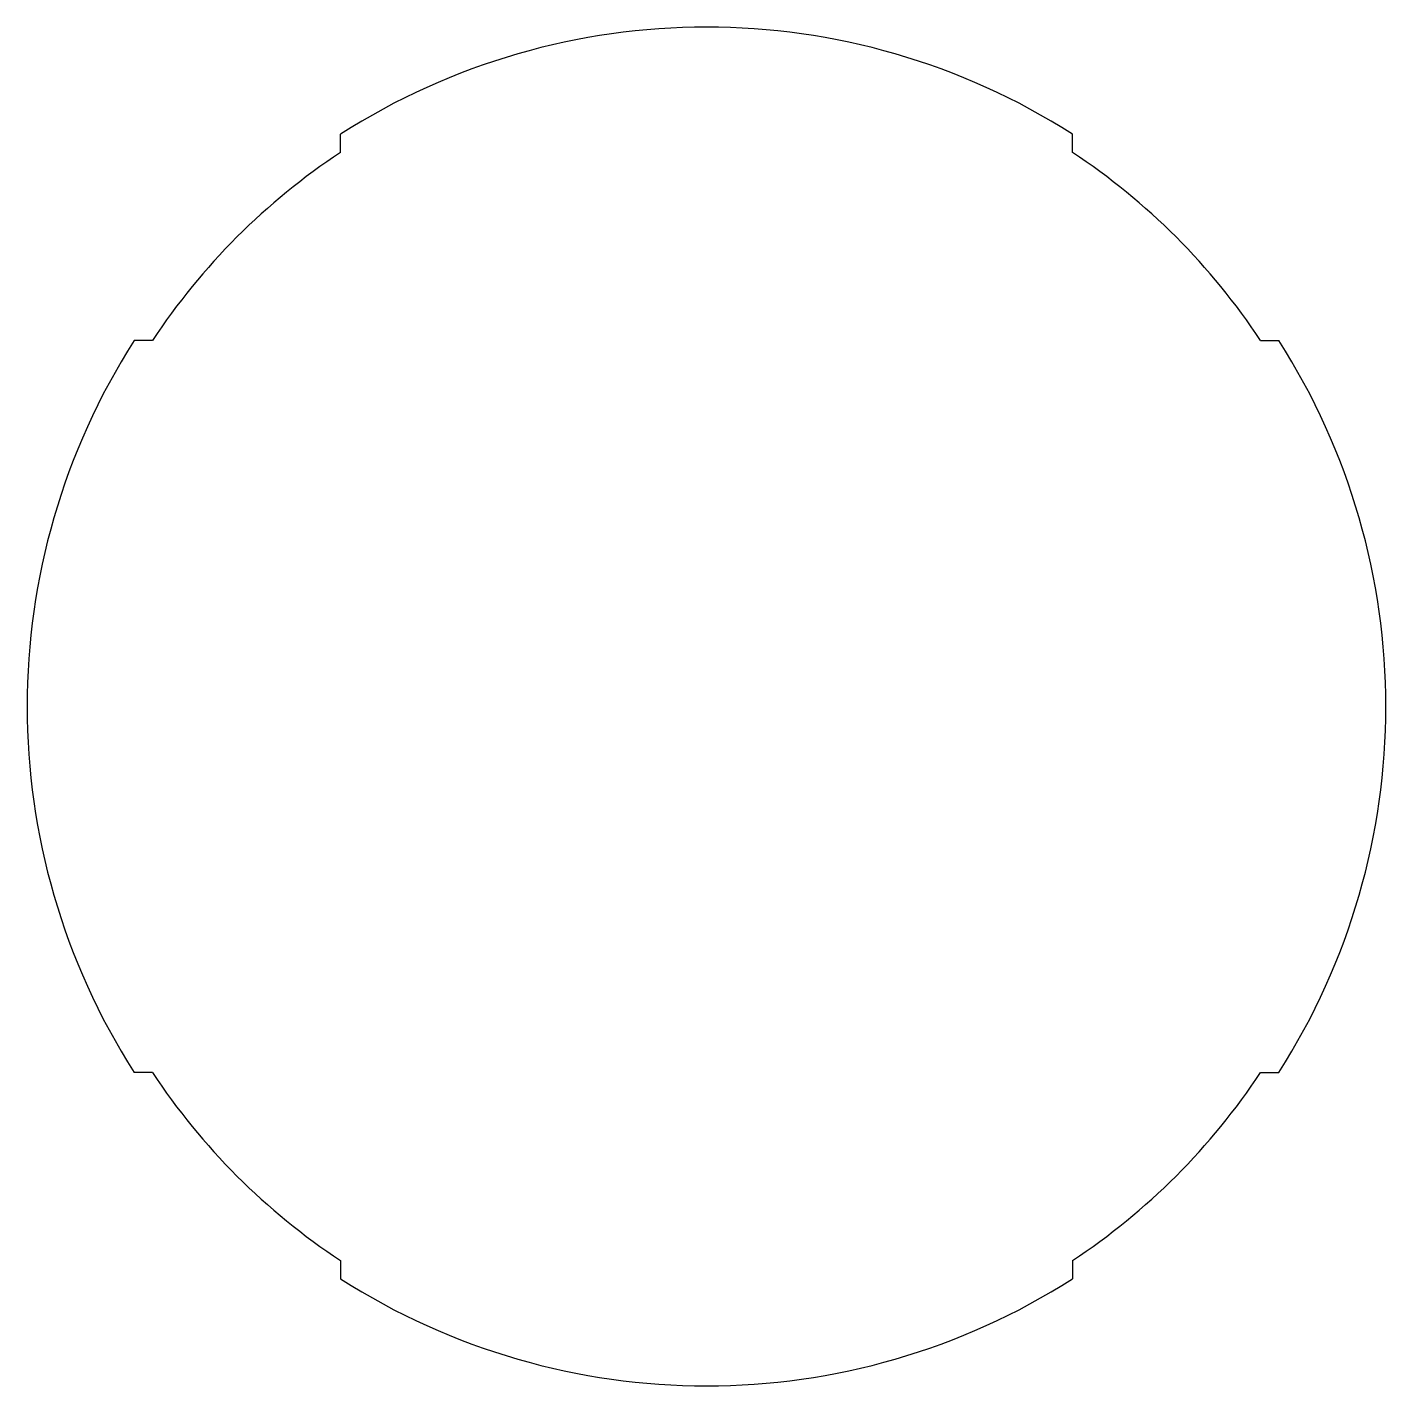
# Model space of a CAD drawing. Extents: x -0.153 to 0.153, y -0.153 to 0.153.
import ezdxf

# ---------------------------------------------------------------- set-up
doc = ezdxf.new("R2010")
doc.units = 0
doc.header["$MEASUREMENT"] = 0
doc.layers.add('LAYER1', color=5, linetype='CONTINUOUS')

msp = doc.modelspace()

# ---------------------------------------------------------------- linework, layer by layer
at = {"layer": 'LAYER1'}
for p, q in [((-0.0825500000000001, 0.1250021499815102), (-0.0825500000000001, 0.1291164590592535)), ((0.08255, 0.1250021499815102), (0.08255, 0.1291164590592535)), ((-0.1250021499815102, 0.08255), (-0.1291164590592535, 0.08255)), ((0.1250021499815102, 0.08255), (0.1291164590592535, 0.08255)), ((-0.1250021499815102, -0.0825500000000001), (-0.1291164590592535, -0.0825500000000001)), ((0.1250021499815102, -0.08255), (0.1291164590592535, -0.08255)), ((-0.08255, -0.1250021499815102), (-0.08255, -0.1291164590592535)), ((0.0825500000000001, -0.1250021499815102), (0.0825500000000001, -0.1291164590592535))]:
    msp.add_line(p, q, dxfattribs=at)
for centre, radius, start, end in [((0, 0), 0.15325, 57.40737671731033, 122.5926232826894), ((0, -1e-16), 0.1498, 123.4403193563777, 146.5596806436222), ((-1e-16, 0), 0.1498, 33.44031935637773, 56.55968064362222), ((0, 0), 0.15325, 147.4073767173103, 212.5926232826893), ((0, 0), 0.15325, 327.4073767173103, 32.59262328268938), ((1e-16, 0), 0.1498, 213.4403193563776, 236.5596806436222), ((0, 1e-16), 0.1498, 303.4403193563777, 326.5596806436222), ((0, 0), 0.15325, 237.4073767173103, 302.5926232826894)]:
    msp.add_arc(centre, radius, start, end, dxfattribs=at)

doc.saveas('drawing.dxf')
